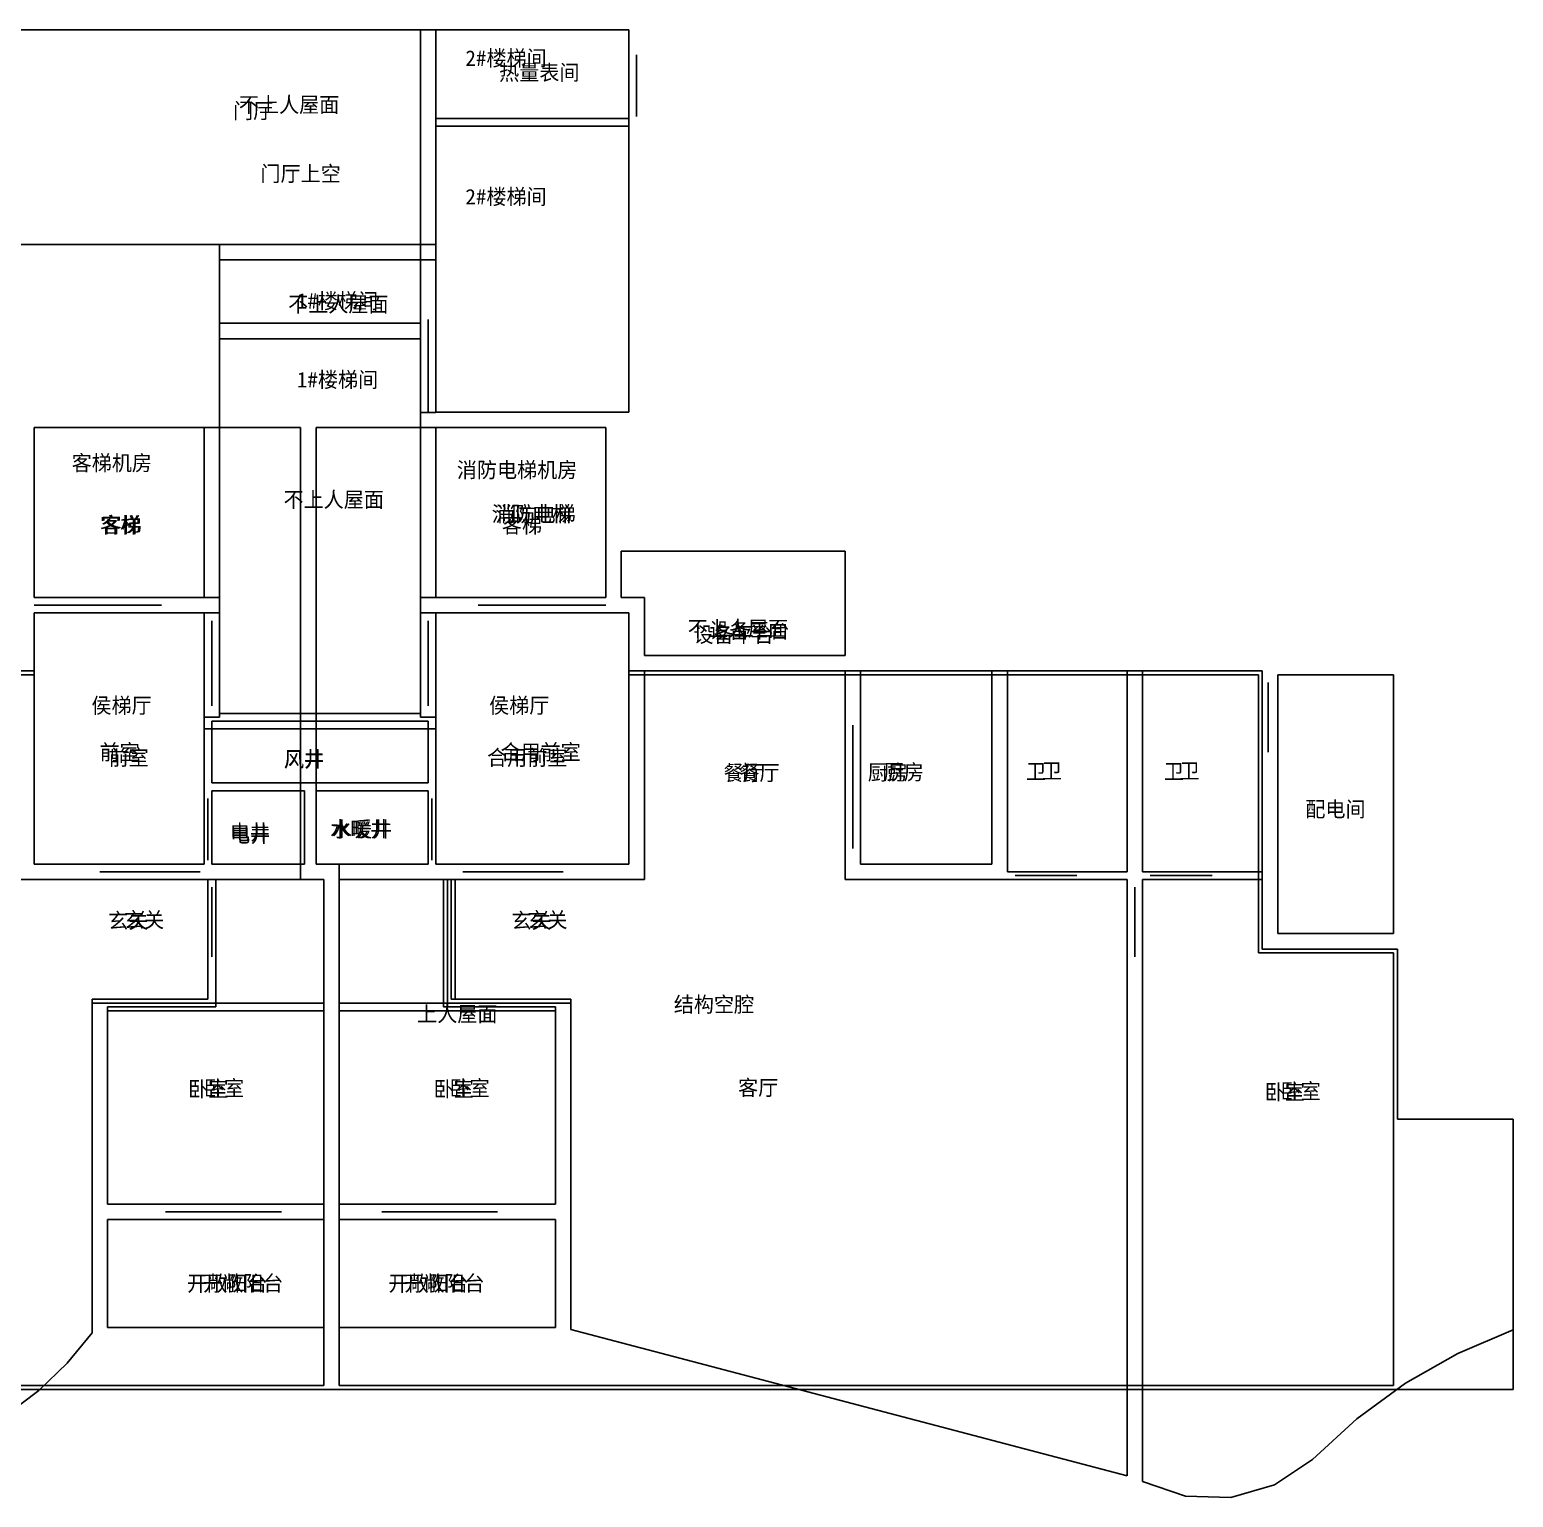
# Model space of a CAD drawing. Header units: metres. Extents: x 0.1 to 29, y -1.3 to 17.7.
# Drawn here: x 9.79 to 29, y -1.3 to 17.7 of the extents above; entities that cross this region are included whole.
import ezdxf

# ---------------------------------------------------------------- set-up
doc = ezdxf.new("R2010")
doc.units = ezdxf.units.M
for name, color, linetype in [('DOORS', 2, 'Continuous'), ('ROOMS', 3, 'Continuous'), ('TEXT', 7, 'Continuous')]:
    doc.layers.add(name, color=color, linetype=linetype)

msp = doc.modelspace()

# ---------------------------------------------------------------- linework, layer by layer
at = {"layer": 'DOORS'}
for p, q in [((17.65, 16.575), (17.65, 17.375)), ((14.95, 12.75), (14.95, 13.95)), ((9.85, 10.25), (11.05, 10.25)), ((11.5, 10.25), (10.4, 10.25)), ((11.5, 10.25), (10.4, 10.25)), ((11.5, 10.25), (10.4, 10.25)), ((11.5, 10.25), (10.4, 10.25)), ((11.5, 10.25), (10.4, 10.25)), ((11.5, 10.25), (10.4, 10.25)), ((11.5, 10.25), (10.4, 10.25)), ((16.7, 10.25), (15.6, 10.25)), ((16.7, 10.25), (15.6, 10.25)), ((16.7, 10.25), (15.6, 10.25)), ((16.7, 10.25), (15.6, 10.25)), ((16.7, 10.25), (15.6, 10.25)), ((16.7, 10.25), (15.6, 10.25)), ((16.7, 10.25), (15.6, 10.25)), ((17.25, 10.25), (16.05, 10.25)), ((12.15, 8.95), (12.15, 10.05)), ((12.15, 8.95), (12.15, 10.05)), ((12.15, 8.95), (12.15, 10.05)), ((12.15, 8.95), (12.15, 10.05)), ((12.15, 8.95), (12.15, 10.05)), ((14.95, 8.95), (14.95, 10.05)), ((14.95, 8.95), (14.95, 10.05)), ((14.95, 8.95), (14.95, 10.05)), ((14.95, 8.95), (14.95, 10.05)), ((14.95, 8.95), (14.95, 10.05)), ((14.95, 8.95), (14.95, 10.05)), ((25.825, 8.35), (25.825, 9.25)), ((20.45, 7.1), (20.45, 8.7)), ((20.45, 7.1), (20.45, 8.7)), ((20.45, 7.1), (20.45, 8.7)), ((20.45, 7.1), (20.45, 8.7)), ((20.45, 7.1), (20.45, 8.7)), ((20.45, 7.1), (20.45, 8.7)), ((12.1, 6.95), (12.1, 7.75)), ((12.1, 6.95), (12.1, 7.75)), ((12.1, 6.95), (12.1, 7.75)), ((12.1, 6.95), (12.1, 7.75)), ((12.1, 6.95), (12.1, 7.75)), ((12.1, 6.95), (12.1, 7.75)), ((15, 6.95), (15, 7.75)), ((15, 6.95), (15, 7.75)), ((15, 6.95), (15, 7.75)), ((15, 6.95), (15, 7.75)), ((15, 6.95), (15, 7.75)), ((15, 6.95), (15, 7.75)), ((10.7, 6.8), (11.9, 6.8)), ((10.7, 6.8), (11.9, 6.8)), ((10.8, 6.8), (12, 6.8)), ((12, 6.8), (10.8, 6.8)), ((12, 6.8), (10.8, 6.8)), ((12, 6.8), (10.8, 6.8)), ((16.6, 6.8), (15.4, 6.8)), ((16.6, 6.8), (15.4, 6.8)), ((16.6, 6.8), (15.4, 6.8)), ((16.6, 6.8), (15.4, 6.8)), ((16.6, 6.8), (15.4, 6.8)), ((16.7, 6.8), (15.5, 6.8)), ((23.35, 6.75), (22.55, 6.75)), ((23.35, 6.75), (22.55, 6.75)), ((23.35, 6.75), (22.55, 6.75)), ((23.35, 6.75), (22.55, 6.75)), ((23.35, 6.75), (22.55, 6.75)), ((23.35, 6.75), (22.55, 6.75)), ((25.1, 6.75), (24.3, 6.75)), ((25.1, 6.75), (24.3, 6.75)), ((25.1, 6.75), (24.3, 6.75)), ((25.1, 6.75), (24.3, 6.75)), ((25.1, 6.75), (24.3, 6.75)), ((25.1, 6.75), (24.3, 6.75)), ((12.15, 5.7), (12.15, 6.6)), ((12.15, 5.7), (12.15, 6.6)), ((12.15, 5.7), (12.15, 6.6)), ((12.15, 5.7), (12.15, 6.6)), ((15.2, 5.7), (15.2, 6.6)), ((15.25, 5.7), (15.25, 6.6)), ((15.25, 5.7), (15.25, 6.6)), ((15.25, 5.7), (15.25, 6.6)), ((24.1, 5.7), (24.1, 6.6)), ((24.1, 5.7), (24.1, 6.6)), ((24.1, 5.7), (24.1, 6.6)), ((24.1, 5.7), (24.1, 6.6)), ((24.1, 5.7), (24.1, 6.6)), ((24.1, 5.7), (24.1, 6.6)), ((10.9, 5.05), (11.8, 5.05)), ((10.9, 5.05), (11.8, 5.05)), ((16.5, 5.05), (15.6, 5.05)), ((16.5, 5.05), (15.6, 5.05)), ((13.05, 2.4), (11.55, 2.4)), ((13.05, 2.4), (11.55, 2.4)), ((13.05, 2.4), (11.55, 2.4)), ((13.05, 2.4), (11.55, 2.4)), ((13.05, 2.4), (11.55, 2.4)), ((13.05, 2.4), (11.55, 2.4)), ((14.35, 2.4), (15.85, 2.4)), ((14.35, 2.4), (15.85, 2.4)), ((14.35, 2.4), (15.85, 2.4)), ((14.35, 2.4), (15.85, 2.4)), ((14.35, 2.4), (15.85, 2.4)), ((14.35, 2.4), (15.85, 2.4))]:
    msp.add_line(p, q, dxfattribs=at)
at = {"layer": 'ROOMS'}
for p, q in [((14.85, 17.7), (8.35, 17.7)), ((14.85, 17.7), (8.35, 17.7)), ((8.35, 17.7), (17.55, 17.7)), ((14.85, 8.85), (14.85, 17.7)), ((14.85, 14.92), (14.85, 17.7)), ((17.55, 17.7), (15.05, 17.7)), ((15.05, 17.7), (15.05, 16.55)), ((17.55, 17.7), (15.05, 17.7)), ((15.05, 17.7), (15.05, 12.75)), ((17.55, 16.55), (17.55, 17.7)), ((17.55, 12.75), (17.55, 17.7)), ((17.55, 17.7), (17.55, 12.75)), ((15.05, 16.55), (17.55, 16.55)), ((17.55, 16.45), (15.05, 16.45)), ((15.05, 16.45), (15.05, 12.75)), ((17.55, 12.75), (17.55, 16.45)), ((8.35, 14.92), (12.25, 14.92)), ((8.35, 14.92), (14.85, 14.92)), ((15.05, 14.92), (8.35, 14.92)), ((12.25, 14.92), (12.25, 8.85)), ((15.05, 12.75), (15.05, 14.92)), ((12.25, 14.72), (15.05, 14.72)), ((12.25, 8.85), (12.25, 14.72)), ((14.85, 14.72), (12.25, 14.72)), ((12.25, 14.72), (12.25, 8.85)), ((14.85, 14.72), (12.25, 14.72)), ((12.25, 14.72), (12.25, 13.9)), ((14.85, 8.85), (14.85, 14.72)), ((14.85, 13.9), (14.85, 14.72)), ((15.05, 14.72), (15.05, 12.745)), ((12.25, 13.9), (14.85, 13.9)), ((14.85, 13.7), (12.25, 13.7)), ((12.25, 13.7), (12.25, 8.85)), ((14.85, 13.7), (12.25, 13.7)), ((12.25, 13.7), (12.25, 8.85)), ((14.85, 13.7), (12.25, 13.7)), ((12.25, 13.7), (12.25, 8.85)), ((14.85, 13.7), (12.25, 13.7)), ((12.25, 13.7), (12.25, 8.85)), ((12.25, 12.55), (12.25, 13.7)), ((12.25, 13.7), (14.85, 13.7)), ((14.85, 8.85), (14.85, 13.7)), ((14.85, 8.85), (14.85, 13.7)), ((14.85, 8.85), (14.85, 13.7)), ((14.85, 8.85), (14.85, 13.7)), ((14.85, 13.7), (14.85, 12.55)), ((15.05, 12.745), (14.85, 12.745)), ((14.85, 12.745), (14.85, 8.85)), ((15.05, 12.75), (17.55, 12.75)), ((15.05, 12.75), (17.55, 12.75)), ((17.55, 12.75), (15.05, 12.75)), ((12.05, 12.55), (9.85, 12.55)), ((9.85, 12.55), (9.85, 10.35)), ((12.05, 12.55), (9.85, 12.55)), ((9.85, 12.55), (9.85, 10.35)), ((12.05, 12.55), (9.85, 12.55)), ((9.85, 12.55), (9.85, 10.35)), ((12.05, 12.55), (9.85, 12.55)), ((9.85, 12.55), (9.85, 10.35)), ((12.05, 12.55), (9.85, 12.55)), ((9.85, 12.55), (9.85, 10.35)), ((12.05, 12.55), (9.85, 12.55)), ((9.85, 12.55), (9.85, 10.35)), ((12.05, 12.55), (9.85, 12.55)), ((9.85, 12.55), (9.85, 10.35)), ((9.85, 10.35), (9.85, 12.55)), ((9.85, 12.55), (12.05, 12.55)), ((9.85, 10.35), (9.85, 12.55)), ((9.85, 12.55), (12.25, 12.55)), ((12.05, 10.35), (12.05, 12.55)), ((12.05, 10.35), (12.05, 12.55)), ((12.05, 10.35), (12.05, 12.55)), ((12.05, 10.35), (12.05, 12.55)), ((12.05, 10.35), (12.05, 12.55)), ((12.05, 10.35), (12.05, 12.55)), ((12.05, 10.35), (12.05, 12.55)), ((12.05, 12.55), (12.05, 10.35)), ((12.25, 10.15), (12.25, 12.55)), ((12.25, 12.55), (13.3, 12.55)), ((13.3, 12.55), (13.3, 6.7)), ((13.5, 6.9), (13.5, 12.55)), ((13.5, 12.55), (14.85, 12.55)), ((14.85, 12.55), (14.85, 10.15)), ((14.85, 12.55), (17.25, 12.55)), ((17.25, 12.55), (15.05, 12.55)), ((15.05, 12.55), (15.05, 10.35)), ((17.25, 12.55), (15.05, 12.55)), ((15.05, 12.55), (15.05, 10.35)), ((17.25, 12.55), (15.05, 12.55)), ((15.05, 12.55), (15.05, 10.35)), ((17.25, 12.55), (15.05, 12.55)), ((15.05, 12.55), (15.05, 10.35)), ((17.25, 12.55), (15.05, 12.55)), ((15.05, 12.55), (15.05, 10.35)), ((17.25, 12.55), (15.05, 12.55)), ((15.05, 12.55), (15.05, 10.35)), ((17.25, 12.55), (15.05, 12.55)), ((15.05, 12.55), (15.05, 10.35)), ((17.25, 12.55), (15.05, 12.55)), ((15.05, 12.55), (15.05, 10.35)), ((17.25, 10.35), (17.25, 12.55)), ((17.25, 10.35), (17.25, 12.55)), ((17.25, 10.35), (17.25, 12.55)), ((17.25, 10.35), (17.25, 12.55)), ((17.25, 10.35), (17.25, 12.55)), ((17.25, 10.35), (17.25, 12.55)), ((17.25, 10.35), (17.25, 12.55)), ((17.25, 10.35), (17.25, 12.55)), ((17.25, 12.55), (17.25, 10.35)), ((20.35, 10.95), (17.45, 10.95)), ((17.45, 10.95), (17.45, 10.35)), ((20.35, 10.95), (17.45, 10.95)), ((17.45, 10.95), (17.45, 10.35)), ((17.45, 10.35), (17.45, 10.95)), ((17.45, 10.95), (20.35, 10.95)), ((20.35, 10.95), (17.45, 10.95)), ((17.45, 10.95), (17.45, 10.35)), ((20.35, 10.95), (17.45, 10.95)), ((17.45, 10.95), (17.45, 10.35)), ((20.35, 10.95), (17.45, 10.95)), ((17.45, 10.95), (17.45, 10.35)), ((20.35, 10.95), (17.45, 10.95)), ((17.45, 10.95), (17.45, 10.35)), ((20.35, 9.6), (20.35, 10.95)), ((20.35, 9.6), (20.35, 10.95)), ((20.35, 10.95), (20.35, 9.6)), ((20.35, 9.6), (20.35, 10.95)), ((20.35, 9.6), (20.35, 10.95)), ((20.35, 9.6), (20.35, 10.95)), ((20.35, 9.6), (20.35, 10.95)), ((9.85, 10.35), (12.05, 10.35)), ((9.85, 10.35), (12.05, 10.35)), ((9.85, 10.35), (12.05, 10.35)), ((9.85, 10.35), (12.05, 10.35)), ((9.85, 10.35), (12.05, 10.35)), ((9.85, 10.35), (12.05, 10.35)), ((9.85, 10.35), (12.05, 10.35)), ((12.05, 10.35), (9.85, 10.35)), ((12.25, 10.35), (9.85, 10.35)), ((12.25, 8.85), (12.25, 10.35)), ((17.25, 10.35), (14.85, 10.35)), ((14.85, 10.35), (14.85, 8.85)), ((15.05, 10.35), (17.25, 10.35)), ((15.05, 10.35), (17.25, 10.35)), ((15.05, 10.35), (17.25, 10.35)), ((15.05, 10.35), (17.25, 10.35)), ((15.05, 10.35), (17.25, 10.35)), ((15.05, 10.35), (17.25, 10.35)), ((15.05, 10.35), (17.25, 10.35)), ((15.05, 10.35), (17.25, 10.35)), ((17.45, 10.35), (17.75, 10.35)), ((17.45, 10.35), (17.75, 10.35)), ((17.75, 10.35), (17.45, 10.35)), ((17.45, 10.35), (17.75, 10.35)), ((17.45, 10.35), (17.75, 10.35)), ((17.45, 10.35), (17.75, 10.35)), ((17.45, 10.35), (17.75, 10.35)), ((17.75, 10.35), (17.75, 9.6)), ((17.75, 10.35), (17.75, 9.6)), ((17.75, 9.6), (17.75, 10.35)), ((17.75, 10.35), (17.75, 9.6)), ((17.75, 10.35), (17.75, 9.6)), ((17.75, 10.35), (17.75, 9.6)), ((17.75, 10.35), (17.75, 9.6)), ((12.25, 10.152), (9.85, 10.152)), ((9.85, 10.152), (9.85, 6.9)), ((9.85, 9.35), (9.85, 10.15)), ((9.85, 10.15), (12.25, 10.15)), ((12.05, 10.15), (9.85, 10.15)), ((9.85, 10.15), (9.85, 6.9)), ((12.05, 10.15), (9.85, 10.15)), ((9.85, 10.15), (9.85, 6.9)), ((12.05, 10.15), (9.85, 10.15)), ((9.85, 10.15), (9.85, 6.9)), ((12.05, 10.15), (9.85, 10.15)), ((9.85, 10.15), (9.85, 6.9)), ((12.05, 10.15), (9.85, 10.15)), ((9.85, 10.15), (9.85, 6.9)), ((12.05, 10.15), (9.85, 10.15)), ((9.85, 10.15), (9.85, 9.4)), ((12.05, 6.9), (12.05, 10.15)), ((12.05, 6.9), (12.05, 10.15)), ((12.05, 6.9), (12.05, 10.15)), ((12.05, 6.9), (12.05, 10.15)), ((12.05, 6.9), (12.05, 10.15)), ((12.05, 8.65), (12.05, 10.15)), ((12.25, 8.8), (12.25, 10.152)), ((14.85, 8.8), (14.85, 10.152)), ((14.85, 10.152), (17.55, 10.152)), ((14.85, 10.15), (17.55, 10.15)), ((17.55, 10.15), (15.05, 10.15)), ((15.05, 10.15), (15.05, 6.9)), ((17.55, 10.15), (15.05, 10.15)), ((15.05, 10.15), (15.05, 6.9)), ((17.55, 10.15), (15.05, 10.15)), ((15.05, 10.15), (15.05, 6.9)), ((17.55, 10.15), (15.05, 10.15)), ((15.05, 10.15), (15.05, 6.9)), ((17.55, 10.15), (15.05, 10.15)), ((15.05, 10.15), (15.05, 6.9)), ((17.55, 10.15), (15.05, 10.15)), ((15.05, 10.15), (15.05, 8.65)), ((17.55, 10.152), (17.55, 6.9)), ((17.55, 10.15), (17.55, 9.35)), ((17.55, 6.9), (17.55, 10.15)), ((17.55, 6.9), (17.55, 10.15)), ((17.55, 6.9), (17.55, 10.15)), ((17.55, 6.9), (17.55, 10.15)), ((17.55, 6.9), (17.55, 10.15)), ((17.55, 9.4), (17.55, 10.15)), ((17.75, 9.6), (20.35, 9.6)), ((17.75, 9.6), (20.35, 9.6)), ((20.35, 9.6), (17.75, 9.6)), ((17.75, 9.6), (20.35, 9.6)), ((17.75, 9.6), (20.35, 9.6)), ((17.75, 9.6), (20.35, 9.6)), ((17.75, 9.6), (20.35, 9.6)), ((9.85, 9.4), (1.85, 9.4)), ((1.9, 9.35), (9.85, 9.35)), ((25.75, 9.4), (17.55, 9.4)), ((17.55, 9.35), (25.7, 9.35)), ((17.75, 6.7), (17.75, 9.4)), ((17.75, 9.4), (20.35, 9.4)), ((17.75, 6.7), (17.75, 9.4)), ((17.75, 9.4), (20.35, 9.4)), ((17.75, 6.7), (17.75, 9.4)), ((17.75, 9.4), (20.35, 9.4)), ((17.75, 6.7), (17.75, 9.4)), ((17.75, 9.4), (20.35, 9.4)), ((17.75, 6.7), (17.75, 9.4)), ((17.75, 9.4), (20.35, 9.4)), ((17.75, 6.7), (17.75, 9.4)), ((17.75, 9.4), (20.35, 9.4)), ((17.75, 6.7), (17.75, 9.4)), ((17.75, 9.4), (20.35, 9.4)), ((17.75, 6.7), (17.75, 9.4)), ((17.75, 9.4), (20.35, 9.4)), ((17.75, 6.7), (17.75, 9.4)), ((17.75, 9.4), (20.35, 9.4)), ((17.75, 6.7), (17.75, 9.4)), ((17.75, 9.4), (20.35, 9.4)), ((17.75, 6.7), (17.75, 9.4)), ((17.75, 9.4), (20.35, 9.4)), ((17.75, 6.7), (17.75, 9.4)), ((17.75, 9.4), (20.35, 9.4)), ((17.75, 6.7), (17.75, 9.4)), ((17.75, 9.4), (20.35, 9.4)), ((17.75, 6.7), (17.75, 9.4)), ((17.75, 9.4), (20.35, 9.4)), ((17.75, 6.7), (17.75, 9.4)), ((17.75, 9.4), (20.35, 9.4)), ((17.75, 6.7), (17.75, 9.4)), ((17.75, 9.4), (20.35, 9.4)), ((17.75, 6.7), (17.75, 9.4)), ((17.75, 9.4), (20.35, 9.4)), ((17.75, 6.7), (17.75, 9.4)), ((17.75, 9.4), (20.35, 9.4)), ((20.35, 9.4), (20.35, 6.7)), ((20.35, 9.4), (20.35, 6.7)), ((20.35, 9.4), (20.35, 6.7)), ((20.35, 9.4), (20.35, 6.7)), ((20.35, 9.4), (20.35, 6.7)), ((20.35, 9.4), (20.35, 6.7)), ((20.35, 9.4), (20.35, 6.7)), ((20.35, 9.4), (20.35, 6.7)), ((20.35, 9.4), (20.35, 6.7)), ((20.35, 9.4), (20.35, 6.7)), ((20.35, 9.4), (20.35, 6.7)), ((20.35, 9.4), (20.35, 6.7)), ((20.35, 9.4), (20.35, 6.7)), ((20.35, 9.4), (20.35, 6.7)), ((20.35, 9.4), (20.35, 6.7)), ((20.35, 9.4), (20.35, 6.7)), ((20.35, 9.4), (20.35, 6.7)), ((20.35, 9.4), (20.35, 6.7)), ((22.25, 9.4), (20.55, 9.4)), ((20.55, 9.4), (20.55, 6.9)), ((22.25, 9.4), (20.55, 9.4)), ((20.55, 9.4), (20.55, 6.9)), ((22.25, 9.4), (20.55, 9.4)), ((20.55, 9.4), (20.55, 6.9)), ((22.25, 9.4), (20.55, 9.4)), ((20.55, 9.4), (20.55, 6.9)), ((22.25, 9.4), (20.55, 9.4)), ((20.55, 9.4), (20.55, 6.9)), ((22.25, 9.4), (20.55, 9.4)), ((20.55, 9.4), (20.55, 6.9)), ((22.25, 6.9), (22.25, 9.4)), ((22.25, 6.9), (22.25, 9.4)), ((22.25, 6.9), (22.25, 9.4)), ((22.25, 6.9), (22.25, 9.4)), ((22.25, 6.9), (22.25, 9.4)), ((22.25, 6.9), (22.25, 9.4)), ((24, 9.4), (22.45, 9.4)), ((22.45, 9.4), (22.45, 6.8)), ((24, 9.4), (22.45, 9.4)), ((22.45, 9.4), (22.45, 6.8)), ((24, 9.4), (22.45, 9.4)), ((22.45, 9.4), (22.45, 6.8)), ((24, 9.4), (22.45, 9.4)), ((22.45, 9.4), (22.45, 6.8)), ((24, 9.4), (22.45, 9.4)), ((22.45, 9.4), (22.45, 6.8)), ((24, 9.4), (22.45, 9.4)), ((22.45, 9.4), (22.45, 6.8)), ((24, 6.8), (24, 9.4)), ((24, 6.8), (24, 9.4)), ((24, 6.8), (24, 9.4)), ((24, 6.8), (24, 9.4)), ((24, 6.8), (24, 9.4)), ((24, 6.8), (24, 9.4)), ((25.75, 9.4), (24.2, 9.4)), ((24.2, 9.4), (24.2, 6.8)), ((25.75, 9.4), (24.2, 9.4)), ((24.2, 9.4), (24.2, 6.8)), ((25.75, 9.4), (24.2, 9.4)), ((24.2, 9.4), (24.2, 6.8)), ((25.75, 9.4), (24.2, 9.4)), ((24.2, 9.4), (24.2, 6.8)), ((25.75, 9.4), (24.2, 9.4)), ((24.2, 9.4), (24.2, 6.8)), ((25.75, 9.4), (24.2, 9.4)), ((24.2, 9.4), (24.2, 6.8)), ((25.7, 9.35), (25.7, 5.75)), ((25.75, 6.8), (25.75, 9.4)), ((25.75, 6.8), (25.75, 9.4)), ((25.75, 6.8), (25.75, 9.4)), ((25.75, 6.8), (25.75, 9.4)), ((25.75, 6.8), (25.75, 9.4)), ((25.75, 6.8), (25.75, 9.4)), ((25.75, 5.8), (25.75, 9.4)), ((27.45, 9.35), (25.95, 9.35)), ((25.95, 9.35), (25.95, 6)), ((27.45, 6), (27.45, 9.35)), ((12.25, 8.85), (14.85, 8.85)), ((14.85, 8.85), (12.25, 8.85)), ((12.25, 8.85), (14.85, 8.85)), ((12.25, 8.85), (14.85, 8.85)), ((12.25, 8.85), (14.85, 8.85)), ((12.25, 8.85), (14.85, 8.85)), ((12.25, 8.85), (14.85, 8.85)), ((14.85, 8.85), (12.25, 8.85)), ((12.05, 6.9), (12.05, 8.8)), ((12.05, 8.8), (12.25, 8.8)), ((15.05, 8.65), (12.05, 8.65)), ((14.95, 8.75), (12.15, 8.75)), ((12.15, 8.75), (12.15, 7.95)), ((14.95, 8.75), (12.15, 8.75)), ((12.15, 8.75), (12.15, 7.95)), ((14.95, 8.75), (12.15, 8.75)), ((12.15, 8.75), (12.15, 7.95)), ((14.95, 8.75), (12.15, 8.75)), ((12.15, 8.75), (12.15, 7.95)), ((14.95, 8.75), (12.15, 8.75)), ((12.15, 8.75), (12.15, 7.95)), ((14.95, 8.75), (12.15, 8.75)), ((12.15, 8.75), (12.15, 7.95)), ((15.05, 8.8), (14.85, 8.8)), ((14.95, 7.95), (14.95, 8.75)), ((14.95, 7.95), (14.95, 8.75)), ((14.95, 7.95), (14.95, 8.75)), ((14.95, 7.95), (14.95, 8.75)), ((14.95, 7.95), (14.95, 8.75)), ((14.95, 7.95), (14.95, 8.75)), ((15.05, 6.9), (15.05, 8.8)), ((12.15, 7.95), (14.95, 7.95)), ((12.15, 7.95), (14.95, 7.95)), ((12.15, 7.95), (14.95, 7.95)), ((12.15, 7.95), (14.95, 7.95)), ((12.15, 7.95), (14.95, 7.95)), ((12.15, 7.95), (14.95, 7.95)), ((13.35, 7.85), (12.15, 7.85)), ((12.15, 7.85), (12.15, 6.9)), ((13.35, 7.85), (12.15, 7.85)), ((12.15, 7.85), (12.15, 6.9)), ((13.35, 7.85), (12.15, 7.85)), ((12.15, 7.85), (12.15, 6.9)), ((13.35, 7.85), (12.15, 7.85)), ((12.15, 7.85), (12.15, 6.9)), ((13.35, 7.85), (12.15, 7.85)), ((12.15, 7.85), (12.15, 6.9)), ((13.35, 7.85), (12.15, 7.85)), ((12.15, 7.85), (12.15, 6.9)), ((13.35, 6.9), (13.35, 7.85)), ((13.35, 6.9), (13.35, 7.85)), ((13.35, 6.9), (13.35, 7.85)), ((13.35, 6.9), (13.35, 7.85)), ((13.35, 6.9), (13.35, 7.85)), ((13.35, 6.9), (13.35, 7.85)), ((14.95, 7.85), (13.5, 7.85)), ((13.5, 7.85), (13.5, 6.9)), ((14.95, 7.85), (13.5, 7.85)), ((13.5, 7.85), (13.5, 6.9)), ((14.95, 7.85), (13.5, 7.85)), ((13.5, 7.85), (13.5, 6.9)), ((14.95, 7.85), (13.5, 7.85)), ((13.5, 7.85), (13.5, 6.9)), ((14.95, 7.85), (13.5, 7.85)), ((13.5, 7.85), (13.5, 6.9)), ((14.95, 7.85), (13.5, 7.85)), ((13.5, 7.85), (13.5, 6.9)), ((14.95, 6.9), (14.95, 7.85)), ((14.95, 6.9), (14.95, 7.85)), ((14.95, 6.9), (14.95, 7.85)), ((14.95, 6.9), (14.95, 7.85)), ((14.95, 6.9), (14.95, 7.85)), ((14.95, 6.9), (14.95, 7.85)), ((9.85, 6.9), (12.05, 6.9)), ((9.85, 6.9), (12.05, 6.9)), ((9.85, 6.9), (12.05, 6.9)), ((9.85, 6.9), (12.05, 6.9)), ((9.85, 6.9), (12.05, 6.9)), ((9.85, 6.9), (12.05, 6.9)), ((12.15, 6.9), (13.35, 6.9)), ((12.15, 6.9), (13.35, 6.9)), ((12.15, 6.9), (13.35, 6.9)), ((12.15, 6.9), (13.35, 6.9)), ((12.15, 6.9), (13.35, 6.9)), ((12.15, 6.9), (13.35, 6.9)), ((13.8, 6.9), (13.5, 6.9)), ((13.5, 6.9), (14.95, 6.9)), ((13.5, 6.9), (14.95, 6.9)), ((13.5, 6.9), (14.95, 6.9)), ((13.5, 6.9), (14.95, 6.9)), ((13.5, 6.9), (14.95, 6.9)), ((13.5, 6.9), (14.95, 6.9)), ((13.8, 0.15), (13.8, 6.9)), ((17.55, 6.9), (15.05, 6.9)), ((15.05, 6.9), (17.55, 6.9)), ((15.05, 6.9), (17.55, 6.9)), ((15.05, 6.9), (17.55, 6.9)), ((15.05, 6.9), (17.55, 6.9)), ((15.05, 6.9), (17.55, 6.9)), ((20.55, 6.9), (22.25, 6.9)), ((20.55, 6.9), (22.25, 6.9)), ((20.55, 6.9), (22.25, 6.9)), ((20.55, 6.9), (22.25, 6.9)), ((20.55, 6.9), (22.25, 6.9)), ((20.55, 6.9), (22.25, 6.9)), ((22.45, 6.8), (24, 6.8)), ((22.45, 6.8), (24, 6.8)), ((22.45, 6.8), (24, 6.8)), ((22.45, 6.8), (24, 6.8)), ((22.45, 6.8), (24, 6.8)), ((22.45, 6.8), (24, 6.8)), ((24.2, 6.8), (25.75, 6.8)), ((24.2, 6.8), (25.75, 6.8)), ((24.2, 6.8), (25.75, 6.8)), ((24.2, 6.8), (25.75, 6.8)), ((24.2, 6.8), (25.75, 6.8)), ((24.2, 6.8), (25.75, 6.8)), ((13.6, 6.7), (9.65, 6.7)), ((13.6, 6.7), (9.65, 6.7)), ((13.6, 6.7), (9.65, 6.7)), ((12.1, 6.7), (9.65, 6.7)), ((12.1, 6.7), (9.65, 6.7)), ((12.1, 6.7), (9.65, 6.7)), ((12.1, 6.7), (9.65, 6.7)), ((12.1, 6.7), (9.65, 6.7)), ((12.1, 6.7), (9.65, 6.7)), ((12.1, 6.7), (9.65, 6.7)), ((12.1, 6.7), (9.65, 6.7)), ((12.1, 6.7), (9.65, 6.7)), ((12.1, 6.7), (9.65, 6.7)), ((12.1, 6.7), (9.65, 6.7)), ((12.1, 6.7), (9.65, 6.7)), ((13.6, 6.7), (9.65, 6.7)), ((13.6, 6.7), (9.65, 6.7)), ((13.6, 6.7), (9.65, 6.7)), ((12.1, 5.15), (12.1, 6.7)), ((12.1, 5.15), (12.1, 6.7)), ((12.1, 5.15), (12.1, 6.7)), ((12.1, 5.15), (12.1, 6.7)), ((12.1, 5.15), (12.1, 6.7)), ((12.1, 5.15), (12.1, 6.7)), ((12.1, 5.15), (12.1, 6.7)), ((12.1, 5.15), (12.1, 6.7)), ((12.1, 5.15), (12.1, 6.7)), ((12.1, 5.15), (12.1, 6.7)), ((12.1, 5.15), (12.1, 6.7)), ((12.1, 5.15), (12.1, 6.7)), ((13.6, 6.7), (12.2, 6.7)), ((12.2, 6.7), (12.2, 5.05)), ((13.6, 6.7), (12.2, 6.7)), ((12.2, 6.7), (12.2, 5.05)), ((13.6, 6.7), (12.2, 6.7)), ((12.2, 6.7), (12.2, 5.05)), ((13.6, 6.7), (12.2, 6.7)), ((12.2, 6.7), (12.2, 5.05)), ((13.3, 6.7), (13.6, 6.7)), ((13.6, 6.7), (13.6, 0.15)), ((13.6, 5.1), (13.6, 6.7)), ((13.6, 5.1), (13.6, 6.7)), ((13.6, 5.1), (13.6, 6.7)), ((13.6, 2.5), (13.6, 6.7)), ((13.6, 2.5), (13.6, 6.7)), ((13.6, 2.5), (13.6, 6.7)), ((13.6, 2.5), (13.6, 6.7)), ((13.6, 5.1), (13.6, 6.7)), ((13.6, 5.1), (13.6, 6.7)), ((13.6, 5.1), (13.6, 6.7)), ((13.8, 5.1), (13.8, 6.7)), ((13.8, 6.7), (17.75, 6.7)), ((13.8, 5.1), (13.8, 6.7)), ((13.8, 6.7), (17.75, 6.7)), ((13.8, 5.1), (13.8, 6.7)), ((13.8, 6.7), (17.75, 6.7)), ((13.8, 2.5), (13.8, 6.7)), ((13.8, 6.7), (15.2, 6.7)), ((13.8, 2.5), (13.8, 6.7)), ((13.8, 6.7), (15.15, 6.7)), ((13.8, 2.5), (13.8, 6.7)), ((13.8, 6.7), (15.2, 6.7)), ((13.8, 2.5), (13.8, 6.7)), ((13.8, 6.7), (15.2, 6.7)), ((13.8, 5.1), (13.8, 6.7)), ((13.8, 6.7), (17.75, 6.7)), ((13.8, 5.1), (13.8, 6.7)), ((13.8, 6.7), (17.75, 6.7)), ((13.8, 5.1), (13.8, 6.7)), ((13.8, 6.7), (17.75, 6.7)), ((15.15, 6.7), (15.15, 5.05)), ((15.2, 6.7), (15.2, 5.05)), ((15.2, 6.7), (15.2, 5.05)), ((15.2, 6.7), (15.2, 5.05)), ((15.25, 5.15), (15.25, 6.7)), ((15.25, 6.7), (17.75, 6.7)), ((15.25, 5.15), (15.25, 6.7)), ((15.25, 6.7), (17.75, 6.7)), ((15.25, 5.15), (15.25, 6.7)), ((15.25, 6.7), (17.75, 6.7)), ((15.3, 5.15), (15.3, 6.7)), ((15.3, 6.7), (17.75, 6.7)), ((15.3, 5.15), (15.3, 6.7)), ((15.3, 6.7), (17.75, 6.7)), ((15.3, 5.15), (15.3, 6.7)), ((15.3, 6.7), (17.75, 6.7)), ((15.3, 5.15), (15.3, 6.7)), ((15.3, 6.7), (17.75, 6.7)), ((15.3, 5.15), (15.3, 6.7)), ((15.3, 6.7), (17.75, 6.7)), ((15.3, 5.15), (15.3, 6.7)), ((15.3, 6.7), (17.75, 6.7)), ((15.3, 5.15), (15.3, 6.7)), ((15.3, 6.7), (17.75, 6.7)), ((15.3, 5.15), (15.3, 6.7)), ((15.3, 6.7), (17.75, 6.7)), ((15.3, 5.15), (15.3, 6.7)), ((15.3, 6.7), (17.75, 6.7)), ((20.35, 6.7), (24, 6.7)), ((20.35, 6.7), (24, 6.7)), ((20.35, 6.7), (24, 6.7)), ((20.35, 6.7), (24, 6.7)), ((20.35, 6.7), (24, 6.7)), ((20.35, 6.7), (24, 6.7)), ((20.35, 6.7), (24, 6.7)), ((20.35, 6.7), (24, 6.7)), ((20.35, 6.7), (24, 6.7)), ((20.35, 6.7), (24, 6.7)), ((20.35, 6.7), (24, 6.7)), ((20.35, 6.7), (24, 6.7)), ((20.35, 6.7), (24, 6.7)), ((20.35, 6.7), (24, 6.7)), ((20.35, 6.7), (24, 6.7)), ((20.35, 6.7), (24, 6.7)), ((20.35, 6.7), (24, 6.7)), ((20.35, 6.7), (24, 6.7)), ((24, 6.7), (24, -1.02)), ((24, 6.7), (24, -1.02)), ((24, 6.7), (24, -1.02)), ((24, 6.7), (24, -1.02)), ((24, 6.7), (24, -1.02)), ((24, 6.7), (24, -1.02)), ((24, 6.7), (24, -1.02)), ((24, 6.7), (24, -1.02)), ((24, 6.7), (24, -1.02)), ((24, 6.7), (24, -1.02)), ((24, 6.7), (24, -1.02)), ((24, 6.7), (24, -1.02)), ((24, 6.7), (24, -1.02)), ((24, 6.7), (24, -1.02)), ((24, 6.7), (24, -1.02)), ((24, 6.7), (24, -1.02)), ((24, 6.7), (24, -1.02)), ((24, 6.7), (24, -1.02)), ((25.75, 6.7), (24.2, 6.7)), ((24.2, 6.7), (24.2, -1.091)), ((25.75, 6.7), (24.2, 6.7)), ((24.2, 6.7), (24.2, -1.091)), ((25.75, 6.7), (24.2, 6.7)), ((24.2, 6.7), (24.2, -1.091)), ((25.75, 6.7), (24.2, 6.7)), ((24.2, 6.7), (24.2, -1.091)), ((25.75, 6.7), (24.2, 6.7)), ((24.2, 6.7), (24.2, -1.091)), ((25.75, 6.7), (24.2, 6.7)), ((24.2, 6.7), (24.2, -1.091)), ((25.75, 5.8), (25.75, 6.7)), ((25.75, 5.8), (25.75, 6.7)), ((25.75, 5.8), (25.75, 6.7)), ((25.75, 5.8), (25.75, 6.7)), ((25.75, 5.8), (25.75, 6.7)), ((25.75, 5.8), (25.75, 6.7)), ((25.95, 6), (27.45, 6)), ((27.5, 5.8), (25.75, 5.8)), ((27.5, 5.8), (25.75, 5.8)), ((27.5, 5.8), (25.75, 5.8)), ((27.5, 5.8), (25.75, 5.8)), ((27.5, 5.8), (25.75, 5.8)), ((27.5, 5.8), (25.75, 5.8)), ((27.5, 5.8), (25.75, 5.8)), ((27.5, 3.6), (27.5, 5.8)), ((27.5, 3.6), (27.5, 5.8)), ((27.5, 3.6), (27.5, 5.8)), ((27.5, 3.6), (27.5, 5.8)), ((27.5, 3.6), (27.5, 5.8)), ((27.5, 3.6), (27.5, 5.8)), ((27.5, 3.6), (27.5, 5.8)), ((25.7, 5.75), (27.45, 5.75)), ((27.45, 5.75), (27.45, 0.15)), ((10.6, 5.15), (12.1, 5.15)), ((10.6, 0.832), (10.6, 5.15)), ((10.6, 5.15), (12.1, 5.15)), ((10.6, 0.832), (10.6, 5.15)), ((10.6, 5.15), (12.1, 5.15)), ((10.6, 0.832), (10.6, 5.15)), ((10.6, 5.15), (12.1, 5.15)), ((10.6, 0.832), (10.6, 5.15)), ((10.6, 5.15), (12.1, 5.15)), ((10.6, 0.832), (10.6, 5.15)), ((10.6, 5.15), (12.1, 5.15)), ((10.6, 0.832), (10.6, 5.15)), ((10.6, 5.15), (12.1, 5.15)), ((10.6, 0.832), (10.6, 5.15)), ((10.6, 5.15), (12.1, 5.15)), ((10.6, 0.832), (10.6, 5.15)), ((10.6, 5.15), (12.1, 5.15)), ((10.6, 0.832), (10.6, 5.15)), ((10.6, 5.15), (12.1, 5.15)), ((10.6, 0.832), (10.6, 5.15)), ((10.6, 5.15), (12.1, 5.15)), ((10.6, 0.832), (10.6, 5.15)), ((10.6, 5.15), (12.1, 5.15)), ((10.6, 0.832), (10.6, 5.15)), ((10.6, 5.1), (13.6, 5.1)), ((10.6, 0.832), (10.6, 5.1)), ((10.6, 5.1), (13.6, 5.1)), ((10.6, 0.832), (10.6, 5.1)), ((10.6, 5.1), (13.6, 5.1)), ((10.6, 0.832), (10.6, 5.1)), ((10.6, 0.832), (10.6, 5.1)), ((10.6, 5.1), (13.6, 5.1)), ((10.6, 0.832), (10.6, 5.1)), ((10.6, 5.1), (13.6, 5.1)), ((10.6, 0.832), (10.6, 5.1)), ((10.6, 5.1), (13.6, 5.1)), ((12.2, 5.05), (10.8, 5.05)), ((10.8, 5.05), (10.8, 2.5)), ((12.2, 5.05), (10.8, 5.05)), ((10.8, 5.05), (10.8, 2.5)), ((12.2, 5.05), (10.8, 5.05)), ((10.8, 5.05), (10.8, 2.5)), ((12.2, 5.05), (10.8, 5.05)), ((10.8, 5.05), (10.8, 2.5)), ((13.6, 5), (10.8, 5)), ((10.8, 5), (10.8, 2.5)), ((13.6, 5), (10.8, 5)), ((10.8, 5), (10.8, 2.5)), ((13.6, 2.5), (13.6, 5)), ((13.6, 2.5), (13.6, 5)), ((16.8, 5.1), (13.8, 5.1)), ((16.8, 5.1), (13.8, 5.1)), ((16.8, 5.1), (13.8, 5.1)), ((16.8, 5.1), (13.8, 5.1)), ((16.8, 5.1), (13.8, 5.1)), ((16.8, 5.1), (13.8, 5.1)), ((13.8, 2.5), (13.8, 5)), ((13.8, 5), (16.6, 5)), ((13.8, 2.5), (13.8, 5)), ((13.8, 5), (16.6, 5)), ((15.15, 5.05), (16.6, 5.05)), ((15.2, 5.05), (16.6, 5.05)), ((15.2, 5.05), (16.6, 5.05)), ((15.2, 5.05), (16.6, 5.05)), ((16.8, 5.15), (15.25, 5.15)), ((16.8, 5.15), (15.25, 5.15)), ((16.8, 5.15), (15.25, 5.15)), ((16.8, 5.15), (15.3, 5.15)), ((16.8, 5.15), (15.3, 5.15)), ((16.8, 5.15), (15.3, 5.15)), ((16.8, 5.15), (15.3, 5.15)), ((16.8, 5.15), (15.3, 5.15)), ((16.8, 5.15), (15.3, 5.15)), ((16.8, 5.15), (15.3, 5.15)), ((16.8, 5.15), (15.3, 5.15)), ((16.8, 5.15), (15.3, 5.15)), ((16.6, 5.05), (16.6, 2.5)), ((16.6, 5.05), (16.6, 2.5)), ((16.6, 5.05), (16.6, 2.5)), ((16.6, 5.05), (16.6, 2.5)), ((16.6, 5), (16.6, 2.5)), ((16.6, 5), (16.6, 2.5)), ((16.8, 0.877), (16.8, 5.15)), ((16.8, 0.877), (16.8, 5.15)), ((16.8, 0.877), (16.8, 5.15)), ((16.8, 0.877), (16.8, 5.15)), ((16.8, 0.877), (16.8, 5.15)), ((16.8, 0.877), (16.8, 5.15)), ((16.8, 0.877), (16.8, 5.15)), ((16.8, 0.877), (16.8, 5.15)), ((16.8, 0.877), (16.8, 5.15)), ((16.8, 0.877), (16.8, 5.15)), ((16.8, 0.877), (16.8, 5.15)), ((16.8, 0.877), (16.8, 5.15)), ((16.8, 0.877), (16.8, 5.1)), ((16.8, 0.877), (16.8, 5.1)), ((16.8, 0.877), (16.8, 5.1)), ((16.8, 0.877), (16.8, 5.1)), ((16.8, 0.877), (16.8, 5.1)), ((16.8, 0.877), (16.8, 5.1)), ((29, 3.6), (27.5, 3.6)), ((29, 3.6), (27.5, 3.6)), ((29, 3.6), (27.5, 3.6)), ((29, 3.6), (27.5, 3.6)), ((29, 3.6), (27.5, 3.6)), ((29, 3.6), (27.5, 3.6)), ((29, 3.6), (27.5, 3.6)), ((29, 0.871), (29, 3.6)), ((29, 0.871), (29, 3.6)), ((29, 0.871), (29, 3.6)), ((29, 0.871), (29, 3.6)), ((29, 0.871), (29, 3.6)), ((29, 0.871), (29, 3.6)), ((29, 0.1), (29, 3.6)), ((10.8, 2.5), (13.6, 2.5)), ((10.8, 2.5), (13.6, 2.5)), ((10.8, 2.5), (13.6, 2.5)), ((10.8, 2.5), (13.6, 2.5)), ((10.8, 2.5), (13.6, 2.5)), ((10.8, 2.5), (13.6, 2.5)), ((16.6, 2.5), (13.8, 2.5)), ((16.6, 2.5), (13.8, 2.5)), ((16.6, 2.5), (13.8, 2.5)), ((16.6, 2.5), (13.8, 2.5)), ((16.6, 2.5), (13.8, 2.5)), ((16.6, 2.5), (13.8, 2.5)), ((13.6, 2.3), (10.8, 2.3)), ((10.8, 2.3), (10.8, 0.9)), ((13.6, 2.3), (10.8, 2.3)), ((10.8, 2.3), (10.8, 0.9)), ((13.6, 2.3), (10.8, 2.3)), ((10.8, 2.3), (10.8, 0.9)), ((13.6, 2.3), (10.8, 2.3)), ((10.8, 2.3), (10.8, 0.9)), ((13.6, 2.3), (10.8, 2.3)), ((10.8, 2.3), (10.8, 0.9)), ((13.6, 2.3), (10.8, 2.3)), ((10.8, 2.3), (10.8, 0.9)), ((13.6, 0.9), (13.6, 2.3)), ((13.6, 0.9), (13.6, 2.3)), ((13.6, 0.9), (13.6, 2.3)), ((13.6, 0.9), (13.6, 2.3)), ((13.6, 0.9), (13.6, 2.3)), ((13.6, 0.9), (13.6, 2.3)), ((13.8, 0.9), (13.8, 2.3)), ((13.8, 2.3), (16.6, 2.3)), ((13.8, 0.9), (13.8, 2.3)), ((13.8, 2.3), (16.6, 2.3)), ((13.8, 0.9), (13.8, 2.3)), ((13.8, 2.3), (16.6, 2.3)), ((13.8, 0.9), (13.8, 2.3)), ((13.8, 2.3), (16.6, 2.3)), ((13.8, 0.9), (13.8, 2.3)), ((13.8, 2.3), (16.6, 2.3)), ((13.8, 0.9), (13.8, 2.3)), ((13.8, 2.3), (16.6, 2.3)), ((16.6, 2.3), (16.6, 0.9)), ((16.6, 2.3), (16.6, 0.9)), ((16.6, 2.3), (16.6, 0.9)), ((16.6, 2.3), (16.6, 0.9)), ((16.6, 2.3), (16.6, 0.9)), ((16.6, 2.3), (16.6, 0.9)), ((10.277, 0.439), (10.6, 0.832)), ((10.277, 0.439), (10.6, 0.832)), ((10.277, 0.439), (10.6, 0.832)), ((10.277, 0.439), (10.6, 0.832)), ((10.277, 0.439), (10.6, 0.832)), ((10.277, 0.439), (10.6, 0.832)), ((10.277, 0.439), (10.6, 0.832)), ((10.277, 0.439), (10.6, 0.832)), ((10.277, 0.439), (10.6, 0.832)), ((10.277, 0.439), (10.6, 0.832)), ((10.277, 0.439), (10.6, 0.832)), ((10.277, 0.439), (10.6, 0.832)), ((10.277, 0.439), (10.6, 0.832)), ((10.277, 0.439), (10.6, 0.832)), ((10.277, 0.439), (10.6, 0.832)), ((10.277, 0.439), (10.6, 0.832)), ((10.277, 0.439), (10.6, 0.832)), ((10.277, 0.439), (10.6, 0.832)), ((10.8, 0.9), (13.6, 0.9)), ((10.8, 0.9), (13.6, 0.9)), ((10.8, 0.9), (13.6, 0.9)), ((10.8, 0.9), (13.6, 0.9)), ((10.8, 0.9), (13.6, 0.9)), ((10.8, 0.9), (13.6, 0.9)), ((16.6, 0.9), (13.8, 0.9)), ((16.6, 0.9), (13.8, 0.9)), ((16.6, 0.9), (13.8, 0.9)), ((16.6, 0.9), (13.8, 0.9)), ((16.6, 0.9), (13.8, 0.9)), ((16.6, 0.9), (13.8, 0.9)), ((24, -1.02), (16.8, 0.877)), ((24, -1.02), (16.8, 0.877)), ((24, -1.02), (16.8, 0.877)), ((24, -1.02), (16.8, 0.877)), ((24, -1.02), (16.8, 0.877)), ((24, -1.02), (16.8, 0.877)), ((24, -1.02), (16.8, 0.877)), ((24, -1.02), (16.8, 0.877)), ((24, -1.02), (16.8, 0.877)), ((24, -1.02), (16.8, 0.877)), ((24, -1.02), (16.8, 0.877)), ((24, -1.02), (16.8, 0.877)), ((24, -1.02), (16.8, 0.877)), ((24, -1.02), (16.8, 0.877)), ((24, -1.02), (16.8, 0.877)), ((24, -1.02), (16.8, 0.877)), ((24, -1.02), (16.8, 0.877)), ((24, -1.02), (16.8, 0.877)), ((28.282, 0.565), (29, 0.871)), ((28.282, 0.565), (29, 0.871)), ((28.282, 0.565), (29, 0.871)), ((28.282, 0.565), (29, 0.871)), ((28.282, 0.565), (29, 0.871)), ((28.282, 0.565), (29, 0.871)), ((9.909, 0.086), (10.277, 0.439)), ((9.909, 0.086), (10.277, 0.439)), ((9.909, 0.086), (10.277, 0.439)), ((9.909, 0.086), (10.277, 0.439)), ((9.909, 0.086), (10.277, 0.439)), ((9.909, 0.086), (10.277, 0.439)), ((9.909, 0.086), (10.277, 0.439)), ((9.909, 0.086), (10.277, 0.439)), ((9.909, 0.086), (10.277, 0.439)), ((9.909, 0.086), (10.277, 0.439)), ((9.909, 0.086), (10.277, 0.439)), ((9.909, 0.086), (10.277, 0.439)), ((9.909, 0.086), (10.277, 0.439)), ((9.909, 0.086), (10.277, 0.439)), ((9.909, 0.086), (10.277, 0.439)), ((9.909, 0.086), (10.277, 0.439)), ((9.909, 0.086), (10.277, 0.439)), ((9.909, 0.086), (10.277, 0.439)), ((27.604, 0.18), (28.282, 0.565)), ((27.604, 0.18), (28.282, 0.565)), ((27.604, 0.18), (28.282, 0.565)), ((27.604, 0.18), (28.282, 0.565)), ((27.604, 0.18), (28.282, 0.565)), ((27.604, 0.18), (28.282, 0.565)), ((13.6, 0.15), (0.1, 0.15)), ((0.1, 0.1), (29, 0.1)), ((9.503, -0.221), (9.909, 0.086)), ((9.503, -0.221), (9.909, 0.086)), ((9.503, -0.221), (9.909, 0.086)), ((9.503, -0.221), (9.909, 0.086)), ((9.503, -0.221), (9.909, 0.086)), ((9.503, -0.221), (9.909, 0.086)), ((9.503, -0.221), (9.909, 0.086)), ((9.503, -0.221), (9.909, 0.086)), ((9.503, -0.221), (9.909, 0.086)), ((9.503, -0.221), (9.909, 0.086)), ((9.503, -0.221), (9.909, 0.086)), ((9.503, -0.221), (9.909, 0.086)), ((9.503, -0.221), (9.909, 0.086)), ((9.503, -0.221), (9.909, 0.086)), ((9.503, -0.221), (9.909, 0.086)), ((9.503, -0.221), (9.909, 0.086)), ((9.503, -0.221), (9.909, 0.086)), ((9.503, -0.221), (9.909, 0.086)), ((27.45, 0.15), (13.8, 0.15)), ((26.973, -0.28), (27.604, 0.18)), ((26.973, -0.28), (27.604, 0.18)), ((26.973, -0.28), (27.604, 0.18)), ((26.973, -0.28), (27.604, 0.18)), ((26.973, -0.28), (27.604, 0.18)), ((26.973, -0.28), (27.604, 0.18)), ((26.4, -0.809), (26.973, -0.28)), ((26.4, -0.809), (26.973, -0.28)), ((26.4, -0.809), (26.973, -0.28)), ((26.4, -0.809), (26.973, -0.28)), ((26.4, -0.809), (26.973, -0.28)), ((26.4, -0.809), (26.973, -0.28)), ((25.91, -1.134), (26.4, -0.809)), ((25.91, -1.134), (26.4, -0.809)), ((25.91, -1.134), (26.4, -0.809)), ((25.91, -1.134), (26.4, -0.809)), ((25.91, -1.134), (26.4, -0.809)), ((25.91, -1.134), (26.4, -0.809)), ((24.2, -1.091), (24.756, -1.282)), ((24.2, -1.091), (24.756, -1.282)), ((24.2, -1.091), (24.756, -1.282)), ((24.2, -1.091), (24.756, -1.282)), ((24.2, -1.091), (24.756, -1.282)), ((24.2, -1.091), (24.756, -1.282)), ((25.344, -1.297), (25.91, -1.134)), ((25.344, -1.297), (25.91, -1.134)), ((25.344, -1.297), (25.91, -1.134)), ((25.344, -1.297), (25.91, -1.134)), ((25.344, -1.297), (25.91, -1.134)), ((25.344, -1.297), (25.91, -1.134)), ((24.756, -1.282), (25.344, -1.297)), ((24.756, -1.282), (25.344, -1.297)), ((24.756, -1.282), (25.344, -1.297)), ((24.756, -1.282), (25.344, -1.297)), ((24.756, -1.282), (25.344, -1.297)), ((24.756, -1.282), (25.344, -1.297))]:
    msp.add_line(p, q, dxfattribs=at)

# ---------------------------------------------------------------- texts
at = {"layer": 'TEXT'}
for s, p in [('2#楼梯间', (15.433, 17.232)), ('热量表间', (15.87, 17.046)), ('门厅', (12.425, 16.55)), ('不上人屋面', (12.5, 16.629)), ('门厅上空', (12.779, 15.736)), ('2#楼梯间', (15.433, 15.438)), ('不上人屋面', (13.138, 14.046)), ('1#楼梯间', (13.251, 14.089)), ('1#楼梯间', (13.251, 14.089)), ('1#楼梯间', (13.251, 13.069)), ('1#楼梯间', (13.251, 13.069)), ('1#楼梯间', (13.251, 13.069)), ('1#楼梯间', (13.251, 13.069)), ('客梯机房', (10.335, 11.992)), ('消防电梯机房', (15.322, 11.902)), ('不上人屋面', (13.078, 11.518)), ('消防电梯', (15.773, 11.333)), ('消防电梯', (15.773, 11.333)), ('消防电梯', (15.821, 11.331)), ('消防电梯', (15.821, 11.331)), ('消防电梯', (15.821, 11.331)), ('消防电梯', (15.821, 11.331)), ('客梯', (10.705, 11.187)), ('客梯', (10.705, 11.187)), ('客梯', (10.705, 11.187)), ('客梯', (10.723, 11.191)), ('客梯', (10.723, 11.191)), ('客梯', (10.723, 11.191)), ('客梯', (10.723, 11.191)), ('客梯', (15.905, 11.187)), ('不上人屋面', (18.311, 9.849)), ('设备平台', (18.386, 9.77)), ('设备平台', (18.386, 9.77)), ('设备平台', (18.386, 9.77)), ('设备平台', (18.386, 9.77)), ('设备平台', (18.591, 9.824)), ('设备平台', (18.591, 9.824)), ('侯梯厅', (10.591, 8.853)), ('侯梯厅', (15.74, 8.853)), ('前室', (10.697, 8.249)), ('合用前室', (15.887, 8.25)), ('前室', (10.813, 8.179)), ('前室', (10.813, 8.179)), ('前室', (10.813, 8.179)), ('前室', (10.813, 8.179)), ('风井', (13.082, 8.161)), ('风井', (13.082, 8.161)), ('风井', (13.085, 8.156)), ('风井', (13.085, 8.156)), ('风井', (13.085, 8.156)), ('风井', (13.085, 8.156)), ('合用前室', (15.713, 8.178)), ('合用前室', (15.713, 8.178)), ('合用前室', (15.713, 8.178)), ('合用前室', (15.713, 8.178)), ('餐厅', (18.775, 7.981)), ('餐厅', (18.775, 7.981)), ('餐厅', (18.775, 7.981)), ('餐厅', (18.775, 7.981)), ('餐厅', (18.98, 7.982)), ('餐厅', (18.98, 7.982)), ('厨房', (20.643, 7.988)), ('厨房', (20.643, 7.988)), ('厨房', (20.643, 7.988)), ('厨房', (20.643, 7.988)), ('厨房', (20.848, 7.991)), ('厨房', (20.848, 7.991)), ('卫', (22.691, 8)), ('卫', (22.691, 8)), ('卫', (22.691, 8)), ('卫', (22.691, 8)), ('卫', (22.896, 8.007)), ('卫', (22.896, 8.007)), ('卫', (24.475, 8)), ('卫', (24.475, 8)), ('卫', (24.475, 8)), ('卫', (24.475, 8)), ('卫', (24.68, 8.007)), ('卫', (24.68, 8.007)), ('配电间', (26.307, 7.511)), ('电井', (12.383, 7.213)), ('电井', (12.383, 7.213)), ('电井', (12.387, 7.183)), ('电井', (12.387, 7.183)), ('电井', (12.387, 7.183)), ('电井', (12.387, 7.183)), ('水暖井', (13.681, 7.253)), ('水暖井', (13.681, 7.253)), ('水暖井', (13.704, 7.252)), ('水暖井', (13.704, 7.252)), ('水暖井', (13.704, 7.252)), ('水暖井', (13.704, 7.252)), ('玄关', (10.808, 6.068)), ('玄关', (10.808, 6.068)), ('玄关', (10.808, 6.068)), ('玄关', (10.808, 6.068)), ('玄关', (11.013, 6.077)), ('玄关', (11.013, 6.077)), ('玄关', (16.029, 6.068)), ('玄关', (16.029, 6.068)), ('玄关', (16.029, 6.068)), ('玄关', (16.029, 6.068)), ('玄关', (16.234, 6.077)), ('玄关', (16.234, 6.077)), ('结构空腔', (18.131, 4.983)), ('上人屋面', (14.808, 4.861)), ('卧室', (11.843, 3.889)), ('卧室', (11.843, 3.889)), ('卧室', (11.843, 3.889)), ('卧室', (11.843, 3.889)), ('卧室', (12.048, 3.9)), ('卧室', (12.048, 3.9)), ('卧室', (15.022, 3.889)), ('卧室', (15.022, 3.889)), ('卧室', (15.022, 3.889)), ('卧室', (15.022, 3.889)), ('卧室', (15.227, 3.9)), ('卧室', (15.227, 3.9)), ('客厅', (18.963, 3.906)), ('客厅', (18.963, 3.906)), ('客厅', (18.963, 3.906)), ('客厅', (18.963, 3.906)), ('客厅', (18.963, 3.906)), ('客厅', (18.963, 3.906)), ('卧室', (25.782, 3.85)), ('卧室', (25.987, 3.861)), ('卧室', (25.987, 3.861)), ('卧室', (25.987, 3.861)), ('卧室', (25.987, 3.861)), ('卧室', (25.987, 3.861)), ('开敞阳台', (11.83, 1.372)), ('开敞阳台', (11.83, 1.372)), ('开敞阳台', (11.83, 1.372)), ('开敞阳台', (11.83, 1.372)), ('开敞阳台', (12.035, 1.375)), ('开敞阳台', (12.035, 1.375)), ('开敞阳台', (14.436, 1.372)), ('开敞阳台', (14.436, 1.372)), ('开敞阳台', (14.436, 1.372)), ('开敞阳台', (14.436, 1.372)), ('开敞阳台', (14.641, 1.375)), ('开敞阳台', (14.641, 1.375))]:
    msp.add_text(s, height=0.2, dxfattribs=at).set_placement(p)

doc.saveas('drawing.dxf')
